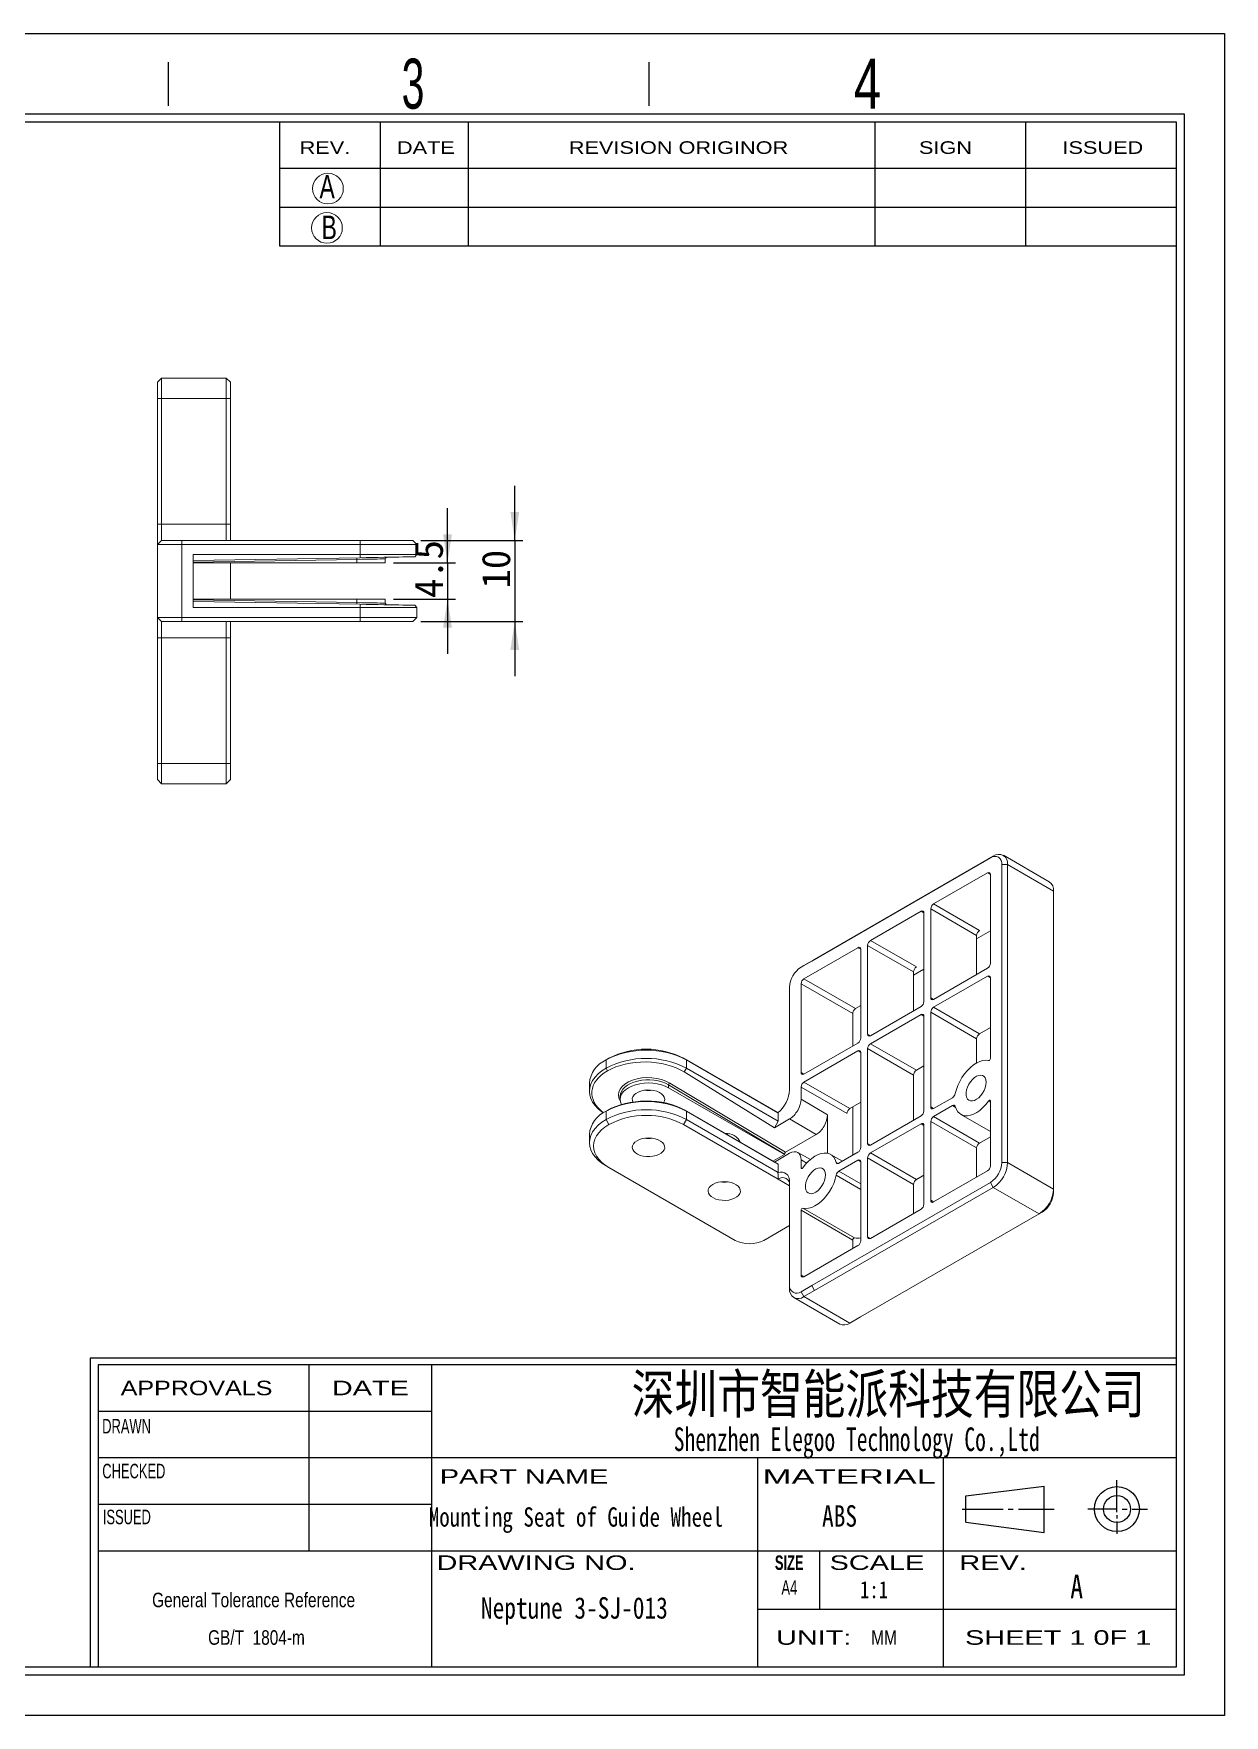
# Model space of a CAD drawing. Header units: millimetres. Extents: x 2 to 295, y 1 to 209.
# Drawn here: x 148.3 to 295.1, y 1.3 to 208.7 of the extents above; entities that cross this region are included whole.
import ezdxf

# ---------------------------------------------------------------- set-up
doc = ezdxf.new("R2010")
doc.units = ezdxf.units.MM
doc.layers.add('SLD-0', color=179, linetype='Continuous')
doc.styles.add('SLDTEXTSTYLE0', font='SIMSUN.TTC', dxfattribs={"width": 0.67})
doc.styles.add('SLDTEXTSTYLE1', font='SIMSUN.TTC', dxfattribs={"width": 0.8})
doc.styles.add('SLDTEXTSTYLE10', font='ARIAL.TTF', dxfattribs={"width": 0.7584})
doc.styles.add('SLDTEXTSTYLE11', font='ARIAL.TTF', dxfattribs={"width": 1.2324})
doc.styles.add('SLDTEXTSTYLE12', font='ARIAL.TTF', dxfattribs={"width": 1.7064})
doc.styles.add('SLDTEXTSTYLE13', font='SIMSUN.TTC', dxfattribs={"width": 0.8, "bigfont": 'bigfont'})
doc.styles.add('SLDTEXTSTYLE14', font='SIMKAI.TTF', dxfattribs={"width": 0.67})
doc.styles.add('SLDTEXTSTYLE15', font='SIMSUN.TTC')
doc.styles.add('SLDTEXTSTYLE2', font='SIMFANG.TTF', dxfattribs={"width": 0.8})
doc.styles.add('SLDTEXTSTYLE3', font='SIMSUN.TTC', dxfattribs={"width": 0.8})
doc.styles.add('SLDTEXTSTYLE5', font='ARIAL.TTF', dxfattribs={"width": 0.63516})
doc.styles.add('SLDTEXTSTYLE6', font='GOTHIC.TTF', dxfattribs={"width": 0.7304})
doc.styles.add('SLDTEXTSTYLE7', font='GOTHIC.TTF', dxfattribs={"width": 0.61171})
doc.styles.add('SLDTEXTSTYLE8', font='ARIALBD.TTF', dxfattribs={"width": 0.63516})
doc.styles.add('SLDTEXTSTYLE9', font='ARIAL.TTF', dxfattribs={"width": 1.422})
doc.dimstyles.new('SLDDIMSTYLE1', dxfattribs={"dimtxt": 3.5, "dimasz": 3.5, "dimexe": 0, "dimexo": 0.0625, "dimgap": 0.875, "dimtad": 2, "dimrnd": 1e-09, "dimzin": 12, "dimdsep": 46, "dimtxsty": 'SLDTEXTSTYLE0', "dimsah": 1, "dimcen": 0.09, "dimadec": 0, "dimazin": 3, "dimtfac": 1, "dimtmove": 0, "dimatfit": 0, "dimfxl": 0, "dimfrac": 2, "dimtolj": 1, "dimtzin": 12, "dimarcsym": 0})

# ---------------------------------------------------------------- blocks, each defined once
blk = doc.blocks.new('SW_NOTE_1')
at = {"layer": 'SLD-0', "color": 0, "char_height": 1.7927, "attachment_point": 2, "style": 'SLDTEXTSTYLE10'}
for s, insert in [('General Tolerance Reference ', (13.02, 2.31)), (' GB/T  1804-m', (13.11, -2.32))]:
    blk.add_mtext(s, dxfattribs=dict(at, insert=insert))
blk = doc.blocks.new('_D_3')
at = {"layer": 'SLD-0', "color": 5}
for p, q in [((199.36, 143.43), (199.36, 150.16)), ((192.69, 143.43), (200.36, 143.43)), ((199.36, 143.43), (199.36, 138.93)), ((192.69, 138.93), (200.36, 138.93)), ((199.36, 138.93), (199.36, 132.2))]:
    blk.add_line(p, q, dxfattribs=at)
for points in [[(199.36, 143.43), (199.9, 146.93), (198.82, 146.93)], [(199.36, 138.93), (198.82, 135.43), (199.9, 135.43)]]:
    blk.add_solid(points, dxfattribs=at)
at = {"layer": 'SLD-0', "color": 5, "insert": (195.29, 139.08), "char_height": 3.5, "attachment_point": 1, "rotation": 90, "style": 'SLDTEXTSTYLE15'}
blk.add_mtext('4.5', dxfattribs=at)
blk = doc.blocks.new('_D_4')
at = {"layer": 'SLD-0', "color": 5}
for p, q in [((207.65, 146.18), (207.65, 152.91)), ((196.09, 146.18), (208.65, 146.18)), ((207.65, 146.18), (207.65, 136.18)), ((196.09, 136.18), (208.65, 136.18)), ((207.65, 136.18), (207.65, 129.45))]:
    blk.add_line(p, q, dxfattribs=at)
for points in [[(207.65, 146.18), (208.19, 149.68), (207.11, 149.68)], [(207.65, 136.18), (207.11, 132.68), (208.19, 132.68)]]:
    blk.add_solid(points, dxfattribs=at)
at = {"layer": 'SLD-0', "color": 5, "insert": (203.58, 140.26), "char_height": 3.5, "attachment_point": 1, "rotation": 90, "style": 'SLDTEXTSTYLE15'}
blk.add_mtext('10', dxfattribs=at)

msp = doc.modelspace()

# ---------------------------------------------------------------- linework, layer by layer
at = {"color": 7, "linetype": 'Continuous', "lineweight": 15}
for p, q in [((164.094, 166.178), (163.594, 165.678)), ((164.094, 166.178), (164.094, 163.678)), ((164.094, 166.178), (172.094, 166.178)), ((172.094, 163.678), (172.094, 166.178)), ((172.094, 166.178), (172.594, 165.678)), ((163.594, 163.678), (163.594, 165.678)), ((172.594, 165.678), (172.594, 163.678)), ((164.094, 163.678), (163.594, 163.678)), ((163.594, 148.178), (163.594, 163.678)), ((164.094, 163.678), (164.094, 148.178)), ((164.094, 163.678), (172.094, 163.678)), ((172.094, 148.178), (172.094, 163.678)), ((172.094, 163.678), (172.594, 163.678)), ((172.594, 163.678), (172.594, 148.178)), ((164.094, 148.178), (163.594, 148.178)), ((163.594, 145.678), (163.594, 148.178)), ((164.094, 148.178), (164.094, 146.178)), ((164.094, 148.178), (172.094, 148.178)), ((172.094, 146.178), (172.094, 148.178)), ((172.094, 148.178), (172.594, 148.178)), ((172.594, 148.178), (172.594, 146.178)), ((164.094, 146.178), (163.594, 145.678)), ((166.594, 145.678), (163.594, 145.678)), ((163.594, 136.678), (163.594, 145.678)), ((164.094, 146.178), (166.594, 146.178)), ((166.594, 146.178), (166.594, 145.678)), ((166.594, 146.178), (188.594, 146.178)), ((166.594, 145.678), (166.594, 136.678)), ((188.594, 145.678), (166.594, 145.678)), ((188.594, 146.178), (188.594, 145.678)), ((188.594, 146.178), (195.094, 146.178)), ((188.594, 144.428), (188.594, 145.678)), ((195.594, 145.678), (188.594, 145.678)), ((195.094, 146.178), (195.594, 145.678)), ((195.594, 144.428), (195.594, 145.678)), ((167.994, 144.428), (188.594, 144.428)), ((167.994, 137.928), (167.994, 144.428)), ((188.594, 144.05), (167.994, 143.69)), ((188.194, 143.843), (167.994, 143.49)), ((188.194, 143.428), (167.994, 143.428)), ((172.594, 143.428), (172.594, 138.928)), ((188.194, 143.843), (188.194, 143.428)), ((188.194, 143.428), (191.694, 143.428)), ((188.594, 144.05), (188.594, 144.428)), ((188.594, 144.428), (195.594, 144.428)), ((191.694, 143.428), (191.694, 143.907)), ((195.334, 144.167), (195.594, 144.428)), ((188.194, 138.928), (167.994, 138.928)), ((167.994, 138.865), (188.194, 138.512)), ((167.994, 138.665), (188.594, 138.305)), ((188.594, 137.928), (167.994, 137.928)), ((188.194, 138.512), (188.194, 138.928)), ((188.194, 138.928), (191.694, 138.928)), ((188.594, 137.928), (188.594, 138.305)), ((188.594, 136.678), (188.594, 137.928)), ((195.594, 137.928), (188.594, 137.928)), ((191.694, 138.448), (191.694, 138.928)), ((195.594, 137.928), (195.334, 138.188)), ((195.594, 136.678), (195.594, 137.928)), ((163.594, 136.678), (166.594, 136.678)), ((163.594, 136.678), (164.094, 136.178)), ((163.594, 134.178), (163.594, 136.678)), ((166.594, 136.178), (164.094, 136.178)), ((164.094, 136.178), (164.094, 134.178)), ((166.594, 136.678), (166.594, 136.178)), ((166.594, 136.678), (188.594, 136.678)), ((188.594, 136.178), (166.594, 136.178)), ((172.094, 134.178), (172.094, 136.178)), ((172.594, 136.178), (172.594, 134.178)), ((188.594, 136.678), (188.594, 136.178)), ((188.594, 136.678), (195.594, 136.678)), ((195.094, 136.178), (188.594, 136.178)), ((195.594, 136.678), (195.094, 136.178)), ((164.094, 134.178), (163.594, 134.178)), ((163.594, 118.678), (163.594, 134.178)), ((164.094, 134.178), (172.094, 134.178)), ((164.094, 134.178), (164.094, 118.678)), ((172.094, 134.178), (172.594, 134.178)), ((172.094, 118.678), (172.094, 134.178)), ((172.594, 134.178), (172.594, 118.678)), ((164.094, 118.678), (163.594, 118.678)), ((163.594, 116.678), (163.594, 118.678)), ((164.094, 118.678), (164.094, 116.178)), ((164.094, 118.678), (172.094, 118.678)), ((172.094, 116.178), (172.094, 118.678)), ((172.094, 118.678), (172.594, 118.678)), ((172.594, 118.678), (172.594, 116.678)), ((164.094, 116.178), (163.594, 116.678)), ((164.094, 116.178), (172.094, 116.178)), ((172.094, 116.178), (172.594, 116.678)), ((266.274, 107.022), (244.248, 94.307)), ((244.602, 94.511), (266.628, 107.226)), ((266.628, 107.226), (266.274, 107.022)), ((267.689, 69.461), (267.689, 106.206)), ((268.396, 106.206), (267.689, 106.206)), ((273.535, 104.085), (267.878, 107.35)), ((268.396, 106.206), (268.396, 69.461)), ((274.053, 102.94), (268.396, 106.206)), ((259.274, 101.348), (265.921, 105.185)), ((266.274, 104.981), (266.274, 94.039)), ((274.053, 66.196), (274.053, 102.94)), ((251.496, 96.858), (257.718, 100.45)), ((258.072, 100.246), (258.072, 89.304)), ((258.92, 100.736), (258.92, 89.794)), ((264.577, 97.47), (258.92, 100.736)), ((259.274, 101.348), (264.931, 98.082)), ((266.274, 98.042), (264.577, 97.062)), ((264.577, 92.651), (264.577, 97.47)), ((243.293, 92.123), (249.94, 95.96)), ((250.294, 95.756), (250.294, 84.814)), ((251.142, 96.245), (251.142, 85.304)), ((256.799, 92.98), (251.142, 96.245)), ((251.496, 96.858), (257.153, 93.592)), ((244.248, 94.307), (242.94, 93.552)), ((243.293, 93.756), (242.94, 93.552)), ((243.293, 93.756), (244.602, 94.511)), ((244.602, 94.511), (244.248, 94.307)), ((259.274, 89.59), (265.921, 93.427)), ((242.94, 91.51), (242.94, 80.569)), ((249.304, 87.836), (242.94, 91.51)), ((243.293, 92.123), (249.657, 88.449)), ((258.072, 93.306), (256.799, 92.572)), ((256.799, 88.161), (256.799, 92.98)), ((259.274, 88.61), (265.921, 92.447)), ((266.274, 92.243), (266.274, 82.29)), ((241.526, 91.102), (241.526, 78.446)), ((249.304, 87.836), (249.304, 83.834)), ((250.294, 88.816), (249.657, 88.449)), ((251.496, 85.1), (257.718, 88.692)), ((251.496, 84.12), (257.718, 87.712)), ((258.072, 87.508), (258.072, 75.831)), ((258.92, 87.998), (258.92, 76.321)), ((264.577, 84.732), (258.92, 87.998)), ((259.274, 88.61), (264.931, 85.344)), ((266.274, 86.12), (264.931, 85.344)), ((243.293, 80.364), (249.94, 84.202)), ((243.293, 79.385), (249.94, 83.222)), ((250.294, 83.018), (250.294, 71.341)), ((251.142, 83.507), (251.142, 71.831)), ((256.799, 80.242), (251.142, 83.507)), ((251.496, 84.12), (257.153, 80.854)), ((264.577, 81.749), (264.577, 84.732)), ((219.252, 82.323), (218.898, 82.119)), ((218.898, 81.099), (218.898, 82.119)), ((219.082, 80.78), (218.898, 81.099)), ((228.444, 82.323), (228.798, 82.119)), ((228.444, 82.323), (240.082, 75.605)), ((228.531, 80.636), (228.798, 81.099)), ((228.798, 82.119), (228.798, 81.099)), ((240.111, 75.588), (228.798, 82.119)), ((228.798, 81.099), (240.111, 74.567)), ((258.072, 81.385), (257.153, 80.854)), ((216.848, 79.262), (216.848, 78.241)), ((226.606, 79.029), (226.606, 78.69)), ((240.889, 70.495), (226.606, 79.029)), ((226.75, 79.272), (241.031, 70.74)), ((239.647, 73.762), (228.531, 80.636)), ((243.293, 79.385), (248.95, 76.119)), ((256.799, 74.688), (256.799, 80.242)), ((220.631, 77.638), (220.631, 77.261)), ((226.606, 78.69), (240.889, 70.444)), ((242.94, 78.772), (242.94, 77.297)), ((248.597, 75.507), (242.94, 78.772)), ((242.94, 77.297), (246.193, 75.354)), ((250.294, 76.895), (248.95, 76.119)), ((259.274, 76.117), (261.604, 77.462)), ((266.274, 77.046), (266.274, 69.053)), ((218.898, 75.791), (219.082, 75.897)), ((218.898, 74.77), (218.898, 75.791)), ((218.898, 74.77), (219.252, 74.158)), ((228.798, 74.77), (228.444, 74.158)), ((228.798, 75.791), (228.531, 75.945)), ((228.531, 75.945), (239.647, 69.528)), ((228.798, 75.791), (228.798, 74.77)), ((240.111, 69.26), (228.798, 75.791)), ((228.798, 74.77), (240.111, 68.239)), ((241.526, 74.847), (239.647, 73.762)), ((240.111, 75.588), (240.082, 75.605)), ((240.111, 74.567), (240.111, 75.588)), ((244.778, 72.904), (241.526, 74.847)), ((246.193, 75.354), (246.193, 70.612)), ((249.304, 76.323), (249.304, 70.361)), ((251.496, 71.627), (257.718, 75.219)), ((259.274, 75.137), (261.604, 76.482)), ((259.274, 75.137), (264.931, 71.871)), ((262.632, 75.4), (266.274, 73.297)), ((216.848, 72.934), (216.848, 71.913)), ((240.111, 67.423), (228.444, 74.158)), ((240.111, 74.567), (239.647, 73.762)), ((244.778, 72.904), (241.031, 70.74)), ((251.496, 70.647), (257.718, 74.239)), ((258.072, 74.035), (258.072, 64.318)), ((258.92, 74.525), (258.92, 64.808)), ((264.577, 71.259), (258.92, 74.525)), ((266.274, 72.647), (264.931, 71.871)), ((223.912, 72.489), (224.007, 72.434)), ((241.526, 70.613), (239.647, 69.528)), ((244.091, 69.84), (242.517, 70.717)), ((247.61, 69.384), (249.94, 70.729)), ((251.496, 70.647), (257.153, 67.381)), ((264.577, 67.665), (264.577, 71.259)), ((218.898, 69.055), (219.252, 68.851)), ((219.252, 68.851), (234.808, 59.871)), ((240.889, 70.444), (239.474, 69.628)), ((239.647, 69.528), (240.111, 69.26)), ((240.111, 68.239), (240.111, 69.26)), ((240.889, 70.495), (240.889, 70.444)), ((242.94, 68.82), (242.94, 69.796)), ((248.034, 69.628), (246.582, 70.466)), ((247.61, 68.404), (249.94, 69.749)), ((250.294, 69.545), (250.294, 59.828)), ((251.142, 70.034), (251.142, 60.318)), ((256.799, 66.769), (251.142, 70.034)), ((265.921, 68.441), (259.274, 64.604)), ((268.396, 69.461), (267.689, 69.461)), ((274.053, 66.196), (268.396, 69.461)), ((233.246, 67.101), (233.341, 67.046)), ((240.082, 68.187), (240.111, 68.239)), ((241.526, 67.014), (241.526, 54.358)), ((244.248, 54.296), (266.274, 67.012)), ((266.628, 66.399), (244.602, 53.684)), ((256.799, 63.175), (256.799, 66.769)), ((258.072, 67.912), (257.153, 67.381)), ((266.628, 66.399), (266.274, 67.012)), ((272.285, 63.134), (266.628, 66.399)), ((274.053, 65.787), (274.053, 66.196)), ((242.94, 55.582), (242.94, 63.575)), ((249.304, 59.901), (242.94, 63.575)), ((243.164, 63.837), (249.528, 60.163)), ((250.258, 50.418), (272.285, 63.134)), ((257.718, 63.706), (251.496, 60.113)), ((272.638, 63.338), (272.285, 63.134)), ((238.344, 59.871), (241.526, 61.708)), ((249.94, 59.215), (243.293, 55.378)), ((249.304, 59.901), (249.304, 58.848)), ((241.526, 53.95), (241.526, 54.358)), ((242.94, 53.541), (244.248, 54.296)), ((244.602, 53.684), (244.248, 54.296)), ((242.043, 52.805), (247.7, 49.539)), ((243.293, 52.929), (242.94, 53.541)), ((244.602, 53.684), (243.293, 52.929)), ((248.95, 49.663), (243.293, 52.929)), ((248.95, 49.663), (250.258, 50.418))]:
    msp.add_line(p, q, dxfattribs=at)
at = {"color": 8, "linetype": 'Continuous', "lineweight": 15}
for p, q in [((266.274, 104.981), (265.921, 105.185)), ((258.072, 100.246), (257.718, 100.45)), ((250.294, 95.756), (249.94, 95.96)), ((266.274, 92.243), (265.921, 92.447)), ((258.92, 89.794), (259.274, 89.59)), ((258.072, 87.508), (257.718, 87.712)), ((251.142, 85.304), (251.496, 85.1)), ((250.294, 83.018), (249.94, 83.222)), ((242.94, 80.569), (243.293, 80.364)), ((266.274, 76.92), (266.051, 77.05)), ((258.92, 76.321), (259.274, 76.117)), ((261.978, 76.266), (261.604, 76.482)), ((258.072, 74.035), (257.718, 74.239)), ((251.142, 71.831), (251.496, 71.627)), ((243.641, 69.405), (242.94, 69.796)), ((242.94, 68.82), (243.081, 68.738)), ((247.269, 69.489), (247.519, 69.345)), ((250.294, 69.545), (249.94, 69.749)), ((241.526, 66.606), (240.111, 67.423)), ((250.294, 66.158), (247.269, 67.904)), ((247.61, 68.404), (250.294, 66.855)), ((258.92, 64.808), (259.274, 64.604)), ((251.142, 60.318), (251.496, 60.113)), ((242.94, 55.582), (243.293, 55.378))]:
    msp.add_line(p, q, dxfattribs=at)
at = {"color": 7, "linetype": 'Continuous', "lineweight": 15, "flags": 128}
for points in [[(188.194, 143.843), (188.193, 143.882), (188.192, 143.919), (188.192, 143.954), (188.191, 143.984), (188.191, 144.009), (188.19, 144.028), (188.19, 144.039), (188.19, 144.043)], [(195.334, 144.167), (195.291, 144.167), (195.164, 144.165), (194.954, 144.161), (194.663, 144.156), (194.296, 144.149), (193.857, 144.142), (193.352, 144.133), (192.788, 144.123), (192.17, 144.112), (191.509, 144.101), (190.811, 144.089), (190.087, 144.076), (189.344, 144.063), (188.594, 144.05)], [(188.19, 138.313), (188.19, 138.316), (188.19, 138.328), (188.191, 138.346), (188.191, 138.371), (188.192, 138.401), (188.192, 138.436), (188.193, 138.473), (188.194, 138.512)], [(188.594, 138.305), (189.344, 138.292), (190.087, 138.279), (190.811, 138.267), (191.509, 138.255), (192.17, 138.243), (192.788, 138.232), (193.352, 138.222), (193.857, 138.214), (194.296, 138.206), (194.663, 138.2), (194.954, 138.194), (195.164, 138.191), (195.291, 138.189), (195.334, 138.188)], [(218.569, 75.587), (218.375, 75.722), (217.921, 76.091), (217.541, 76.488), (217.241, 76.906), (217.023, 77.342), (216.892, 77.789), (216.848, 78.241), (216.892, 78.694), (217.023, 79.14), (217.241, 79.576), (217.541, 79.994), (217.921, 80.391), (218.375, 80.761), (218.898, 81.099)], [(266.051, 82.028), (265.715, 82.071), (265.352, 82.038), (264.971, 81.93), (264.58, 81.751), (264.187, 81.503), (263.801, 81.192), (263.43, 80.825), (263.084, 80.41), (262.768, 79.956), (262.491, 79.474), (262.258, 78.973), (262.075, 78.465), (261.945, 77.962)], [(220.811, 76.621), (220.802, 76.637), (220.674, 76.945), (220.631, 77.261), (220.674, 77.577), (220.802, 77.886), (221.012, 78.179), (221.299, 78.449), (221.656, 78.69), (222.074, 78.896), (222.542, 79.062), (223.049, 79.183), (223.583, 79.257), (224.131, 79.282), (224.678, 79.257), (225.212, 79.183), (225.72, 79.062), (226.188, 78.896), (226.606, 78.69)], [(265.744, 79.362), (265.715, 79.653), (265.63, 79.896), (265.492, 80.081), (265.308, 80.199), (265.086, 80.245), (264.838, 80.216), (264.574, 80.113), (264.306, 79.942), (264.049, 79.711), (263.812, 79.43), (263.608, 79.112), (263.446, 78.772), (263.334, 78.427), (263.276, 78.092), (263.276, 77.783), (263.334, 77.514), (263.446, 77.299), (263.608, 77.146), (263.812, 77.064), (264.049, 77.056), (264.306, 77.122), (264.574, 77.26), (264.838, 77.462), (265.086, 77.72), (265.308, 78.021), (265.492, 78.352), (265.63, 78.696), (265.715, 79.038), (265.744, 79.362)], [(222.217, 76.925), (222.147, 77.115), (222.137, 77.349), (222.208, 77.579), (222.358, 77.796), (222.581, 77.991), (222.867, 78.156), (223.205, 78.285), (223.581, 78.371), (223.979, 78.413), (224.383, 78.407), (224.778, 78.354), (225.145, 78.256), (225.472, 78.118), (225.743, 77.945), (225.948, 77.743), (226.079, 77.522), (226.13, 77.291), (226.099, 77.058), (225.998, 76.847)], [(261.945, 76.377), (262.075, 76.023), (262.258, 75.726), (262.491, 75.494), (262.768, 75.332), (263.084, 75.242), (263.43, 75.228), (263.801, 75.289), (264.187, 75.423), (264.58, 75.629), (264.971, 75.901), (265.352, 76.234), (265.715, 76.619), (266.051, 77.05)], [(266.051, 77.05), (266.085, 77.09), (266.123, 77.121), (266.161, 77.141), (266.198, 77.147), (266.229, 77.14), (266.254, 77.119), (266.269, 77.087), (266.274, 77.046)], [(218.898, 69.055), (218.375, 69.393), (217.921, 69.763), (217.541, 70.16), (217.241, 70.578), (217.023, 71.014), (216.892, 71.46), (216.848, 71.913), (216.892, 72.365), (217.023, 72.812), (217.241, 73.248), (217.541, 73.666), (217.921, 74.063), (218.375, 74.432), (218.898, 74.77)], [(261.604, 76.482), (261.661, 76.51), (261.717, 76.526), (261.77, 76.53), (261.819, 76.522), (261.862, 76.502), (261.898, 76.47), (261.926, 76.428), (261.945, 76.377)], [(219.252, 74.158), (218.766, 73.844), (218.344, 73.501), (217.992, 73.133), (217.713, 72.744), (217.511, 72.34), (217.389, 71.925), (217.348, 71.505), (217.389, 71.085), (217.511, 70.67), (217.713, 70.265), (217.992, 69.877), (218.344, 69.508), (218.766, 69.165), (219.252, 68.851)], [(233.931, 72.996), (233.817, 72.982), (233.683, 72.971)], [(222.717, 72.158), (222.461, 71.977), (222.273, 71.77), (222.162, 71.545), (222.131, 71.312), (222.183, 71.08), (222.313, 70.859), (222.519, 70.658), (222.79, 70.485), (223.116, 70.346), (223.484, 70.249), (223.878, 70.196), (224.283, 70.19), (224.681, 70.231), (225.057, 70.318), (225.395, 70.447), (225.681, 70.612), (225.904, 70.807), (226.054, 71.024), (226.125, 71.254), (226.115, 71.487), (226.023, 71.715), (225.854, 71.927), (225.615, 72.115), (225.315, 72.272), (224.966, 72.39), (224.583, 72.466), (224.181, 72.496), (223.778, 72.478), (223.389, 72.414), (223.03, 72.305), (222.717, 72.158)], [(247.269, 69.489), (247.139, 69.843), (246.956, 70.139), (246.723, 70.371), (246.446, 70.534), (246.131, 70.623), (245.784, 70.638), (245.414, 70.577), (245.028, 70.442), (244.635, 70.237), (244.243, 69.965), (243.862, 69.632), (243.5, 69.246), (243.164, 68.816)], [(243.164, 68.816), (243.129, 68.776), (243.092, 68.744), (243.053, 68.725), (243.017, 68.719), (242.985, 68.726), (242.961, 68.746), (242.945, 68.778), (242.94, 68.82)], [(245.945, 67.932), (245.916, 68.223), (245.831, 68.466), (245.693, 68.651), (245.509, 68.77), (245.287, 68.815), (245.039, 68.786), (244.775, 68.683), (244.507, 68.513), (244.25, 68.281), (244.013, 68), (243.809, 67.682), (243.647, 67.343), (243.535, 66.997), (243.477, 66.662), (243.477, 66.353), (243.535, 66.085), (243.647, 65.869), (243.809, 65.717), (244.013, 65.634), (244.25, 65.626), (244.507, 65.692), (244.775, 65.83), (245.039, 66.032), (245.287, 66.29), (245.509, 66.591), (245.693, 66.922), (245.831, 67.266), (245.916, 67.608), (245.945, 67.932)], [(247.61, 69.384), (247.553, 69.356), (247.497, 69.34), (247.444, 69.336), (247.395, 69.344), (247.352, 69.364), (247.316, 69.395), (247.288, 69.438), (247.269, 69.489)], [(232.05, 66.769), (231.795, 66.588), (231.607, 66.381), (231.496, 66.157), (231.465, 65.924), (231.516, 65.692), (231.647, 65.471), (231.853, 65.27), (232.124, 65.096), (232.45, 64.958), (232.818, 64.861), (233.212, 64.808), (233.616, 64.802), (234.015, 64.843), (234.391, 64.93), (234.728, 65.058), (235.015, 65.223), (235.237, 65.418), (235.387, 65.635), (235.459, 65.865), (235.449, 66.099), (235.357, 66.326), (235.188, 66.539), (234.949, 66.727), (234.648, 66.884), (234.3, 67.002), (233.917, 67.078), (233.515, 67.107), (233.112, 67.09), (232.723, 67.025), (232.364, 66.917), (232.05, 66.769)], [(240.082, 68.187), (240.376, 68.263), (240.653, 68.271), (240.902, 68.21), (241.117, 68.083), (241.292, 67.894), (241.42, 67.647), (241.499, 67.351), (241.526, 67.014)], [(243.164, 63.837), (243.5, 63.795), (243.862, 63.828), (244.243, 63.935), (244.635, 64.115), (245.028, 64.363), (245.414, 64.674), (245.784, 65.041), (246.131, 65.456), (246.446, 65.909), (246.723, 66.392), (246.956, 66.892), (247.139, 67.4), (247.269, 67.904)]]:
    msp.add_lwpolyline(points, dxfattribs=at)
at = {"color": 8, "linetype": 'Continuous', "lineweight": 15, "flags": 128}
for points in [[(191.694, 143.907), (191.694, 143.907), (191.651, 143.907), (191.522, 143.904), (191.312, 143.9), (191.025, 143.895), (190.669, 143.888), (190.251, 143.881), (189.783, 143.872), (189.275, 143.863), (188.741, 143.853), (188.194, 143.843)], [(188.194, 138.512), (188.741, 138.502), (189.275, 138.493), (189.783, 138.483), (190.251, 138.475), (190.669, 138.467), (191.025, 138.46), (191.312, 138.455), (191.522, 138.451), (191.651, 138.449), (191.694, 138.448)]]:
    msp.add_lwpolyline(points, dxfattribs=at)
at = {"color": 7, "linetype": 'Continuous', "lineweight": 15}
for centre, radius, start, end in [((191.894, 143.907), 0.2, 91, 181.23028), ((191.894, 138.448), 0.2, 179.92178, 269), ((266.826, 106.345), 0.873, 350.78596, 129.20329), ((267.318, 106.38), 1.092, 350.78596, 129.20329), ((266.059, 105.016), 0.218, 350.78596, 129.20329), ((272.863, 103.091), 1.199, 352.74417, 55.94365), ((257.856, 100.281), 0.218, 350.78596, 129.20329), ((259.688, 100.701), 0.768, 122.60548, 177.39452), ((265.345, 97.435), 0.768, 122.60548, 177.39452), ((250.078, 95.791), 0.218, 350.78596, 129.20329), ((251.91, 96.21), 0.768, 122.60548, 177.39452), ((244.596, 90.962), 3.074, 122.60548, 177.39452), ((257.567, 92.945), 0.768, 122.60548, 177.39452), ((265.507, 94.074), 0.768, 302.60548, 357.39452), ((243.707, 91.475), 0.768, 122.60548, 177.39452), ((266.059, 92.278), 0.218, 350.78596, 129.20329), ((257.304, 89.339), 0.768, 302.60548, 357.39452), ((259.136, 89.759), 0.218, 170.78596, 309.20329), ((250.071, 87.801), 0.768, 122.60548, 177.39452), ((257.856, 87.543), 0.218, 350.78596, 129.20329), ((259.688, 87.963), 0.768, 122.60548, 177.39452), ((251.358, 85.269), 0.218, 170.78596, 309.20329), ((265.345, 84.697), 0.768, 122.60548, 177.39452), ((223.848, 72.628), 10.704, 62.45764, 117.54236), ((223.848, 73.51), 9.94, 62.45764, 117.54236), ((249.526, 84.849), 0.768, 302.60548, 357.39452), ((250.078, 83.052), 0.218, 350.78596, 129.20329), ((251.91, 83.472), 0.768, 122.60548, 177.39452), ((220.275, 78.967), 3.44, 113.59917, 175.08069), ((223.848, 71.607), 10.704, 62.45764, 117.54236), ((266.022, 82.279), 0.252, 276.41391, 2.57479), ((226.917, 79.009), 0.312, 122.47915, 176.36115), ((243.155, 80.534), 0.218, 170.78596, 309.20329), ((243.707, 78.737), 0.768, 122.60548, 177.39452), ((257.567, 80.207), 0.768, 122.60548, 177.39452), ((223.848, 66.3), 10.704, 62.45764, 117.54236), ((224.131, 81.769), 3.417, 262.15434, 277.84566), ((237.619, 78.645), 3.912, 309.01684, 357.08605), ((261.178, 78.12), 0.784, 302.93391, 348.37206), ((220.275, 72.639), 3.44, 113.59917, 175.08069), ((223.848, 65.279), 10.704, 62.45764, 117.54236), ((223.848, 65.345), 9.94, 62.45764, 117.54236), ((249.364, 75.472), 0.768, 122.60548, 177.39452), ((257.304, 75.866), 0.768, 302.60548, 357.39452), ((259.136, 76.286), 0.218, 170.78596, 309.20329), ((259.688, 74.49), 0.768, 122.60548, 177.39452), ((233.795, 71.222), 1.815, 23.46528, 96.54038), ((257.856, 74.07), 0.218, 350.78596, 129.20329), ((224.131, 75.849), 3.417, 262.15434, 277.84566), ((249.526, 71.376), 0.768, 302.60548, 357.39452), ((251.358, 71.796), 0.218, 170.78596, 309.20329), ((251.91, 69.999), 0.768, 122.60548, 177.39452), ((265.345, 71.224), 0.768, 122.60548, 177.39452), ((250.078, 69.58), 0.218, 350.78596, 129.20329), ((265.507, 69.088), 0.768, 302.60548, 357.39452), ((264.618, 69.601), 3.074, 302.60548, 357.39452), ((264.558, 69.636), 3.842, 302.60548, 357.39452), ((233.465, 70.46), 3.417, 262.15434, 277.84566), ((240.663, 66.746), 0.873, 350.78596, 129.20329), ((248.036, 67.746), 0.784, 122.93391, 168.37206), ((257.567, 66.734), 0.768, 122.60548, 177.39452), ((257.304, 64.353), 0.768, 302.60548, 357.39452), ((259.136, 64.773), 0.218, 170.78596, 309.20329), ((270.214, 66.37), 3.842, 302.60548, 357.39452), ((270.982, 65.927), 3.074, 302.60548, 357.39452), ((243.192, 63.587), 0.252, 96.41391, 182.57479), ((249.556, 59.913), 0.252, 96.41391, 182.57479), ((249.901, 61.835), 1.713, 257.40251, 283.25157), ((251.358, 60.283), 0.218, 170.78596, 309.20329), ((236.576, 63.283), 3.843, 242.60967, 297.39033), ((249.526, 59.863), 0.768, 302.60548, 357.39452), ((242.603, 53.775), 1.092, 170.78596, 309.20329), ((242.388, 54.218), 0.873, 170.78596, 309.20329), ((243.155, 55.547), 0.218, 170.78596, 309.20329), ((248.218, 50.685), 1.257, 245.69288, 305.61758)]:
    msp.add_arc(centre, radius, start, end, dxfattribs=at)
for centre, major_axis, ratio, start_param, end_param in [((223.766, 77.981), (6.623, -0.103), 0.5872733, 0.7771338, 2.365386), ((223.766, 77.981), (6.623, -0.103), 0.5872733, 2.365386, 3.8254134), ((223.766, 73.288), (6.623, 0.098), 0.567126, 0.7596647, 2.347917), ((241.526, 76.48), (1, 1.732), 0.5773815, 3.9267572, 5.4975536), ((244.778, 74.537), (1, 1.732), 0.5773815, 3.9267572, 5.4975536), ((241.031, 70.577), (0.1, 0.173), 0.5773815, 0.7851646, 2.3559609), ((241.526, 68.979), (1, 1.732), 0.5773815, 5.4975536, 7.0683499)]:
    msp.add_ellipse(centre, major_axis=major_axis, ratio=ratio, start_param=start_param, end_param=end_param, dxfattribs=at)
at = {"color": 8, "linetype": 'Continuous', "lineweight": 15}
for centre, major_axis, ratio, start_param, end_param in [((224.133, 77.762), (3.7, -0.057), 0.5872749, 0.7944333, 3.49177), ((224.131, 77.6), (3.5, -0.057), 0.5878399, 0.7949686, 3.1511631)]:
    msp.add_ellipse(centre, major_axis=major_axis, ratio=ratio, start_param=start_param, end_param=end_param, dxfattribs=at)
at = {"color": 7, "linetype": 'Continuous', "lineweight": 15}
msp.add_open_spline([(240.111, 67.423), (240.111, 67.68), (240.099, 67.934), (240.082, 68.187)], degree=3, dxfattribs=at)
at = {"layer": 'SLD-0'}
for p, q in [((1.591, 208.674), (295.107, 208.674)), ((295.107, 208.674), (295.107, 1.294)), ((12.675, 197.811), (289.181, 197.811)), ((252.017, 197.811), (252.017, 182.514)), ((270.599, 197.811), (270.599, 182.514)), ((289.181, 197.811), (289.181, 7.219)), ((289.181, 7.219), (12.675, 7.219)), ((295.107, 1.294), (1.591, 1.294))]:
    msp.add_line(p, q, dxfattribs=at)
at = {"layer": 'SLD-0', "color": 6, "linetype": 'Continuous'}
for p, q in [((164.952, 199.786), (164.952, 205.169)), ((224.204, 199.786), (224.204, 205.169)), ((11.687, 198.799), (290.169, 198.799)), ((290.169, 198.799), (290.169, 6.231)), ((290.169, 6.231), (11.687, 6.231))]:
    msp.add_line(p, q, dxfattribs=at)
at = {"layer": 'SLD-0', "color": 179, "linetype": 'Continuous'}
for p, q in [((178.659, 197.811), (178.659, 182.514)), ((191.05, 197.811), (191.05, 182.514)), ((201.886, 197.811), (201.886, 182.514)), ((178.659, 192.074), (289.181, 192.074)), ((178.659, 187.294), (289.181, 187.294)), ((178.659, 182.514), (289.181, 182.514)), ((289.181, 45.329), (155.33, 45.329)), ((155.33, 45.329), (155.33, 7.219)), ((289.181, 44.506), (156.286, 44.506)), ((156.286, 44.506), (156.286, 7.219)), ((182.281, 44.506), (182.281, 21.56)), ((197.398, 44.506), (197.398, 7.219)), ((197.398, 38.77), (156.286, 38.77)), ((289.181, 33.033), (156.286, 33.033)), ((237.553, 33.033), (237.553, 7.219)), ((260.499, 7.219), (260.499, 33.033)), ((263.255, 28.354), (272.888, 29.538)), ((272.888, 23.846), (272.888, 29.538)), ((281.869, 26.35), (281.869, 30.316)), ((197.398, 27.297), (156.286, 27.297)), ((263.255, 25.106), (263.255, 28.354)), ((262.786, 26.733), (267.83, 26.733)), ((263.255, 25.106), (272.888, 23.846)), ((268.461, 26.733), (269.091, 26.733)), ((269.722, 26.733), (274.136, 26.733)), ((281.869, 26.733), (278.268, 26.733)), ((281.869, 25.966), (281.869, 25.583)), ((281.869, 25.2), (281.869, 23.667)), ((282.5, 26.733), (283.13, 26.733)), ((283.761, 26.733), (285.653, 26.733)), ((289.181, 21.56), (156.286, 21.56)), ((245.202, 21.56), (245.202, 14.39)), ((237.553, 14.39), (289.181, 14.39))]:
    msp.add_line(p, q, dxfattribs=at)
at = {"layer": 'SLD-0', "lineweight": 0}
for centre in [(184.622, 189.564), (184.499, 184.715)]:
    msp.add_circle(centre, 1.894, dxfattribs=at)
at = {"layer": 'SLD-0', "color": 179, "linetype": 'Continuous'}
for radius in [2.771, 1.669]:
    msp.add_circle((281.869, 26.733), radius, dxfattribs=at)

# ---------------------------------------------------------------- block references
at = {"layer": 'SLD-0', "color": 179}
msp.add_blockref('SW_NOTE_1', (162.438, 14.111), dxfattribs=at)

# ---------------------------------------------------------------- texts
at = {"layer": 'SLD-0'}
for s, insert, char_height, attachment_point, style in [('3', (193.707, 205.593), 6.172, 1, 'SLDTEXTSTYLE7'), ('4', (249.441, 205.587), 6.172, 1, 'SLDTEXTSTYLE6'), ('A', (183.578, 191.252), 2.903, 1, 'SLDTEXTSTYLE6'), ('B', (183.832, 186.237), 2.903, 1, 'SLDTEXTSTYLE6'), ('\\M+1905B圳\\M+18E73\\M+19271\\M+1945C\\M+19468\\M+189C8\\M+18B5A\\M+1974C\\M+18CC0\\M+18CF6\\M+18E69', (253.676, 43.337), 4.82808, 2, 'SLDTEXTSTYLE13'), ('Mounting Seat of Guide Wheel', (215.187, 26.947), 2.38125, 2, 'SLDTEXTSTYLE3'), ('ABS', (247.678, 27.205), 2.6458, 2, 'SLDTEXTSTYLE3'), ('A', (276.114, 18.63), 2.91, 1, 'SLDTEXTSTYLE1'), ('Neptune 3-SJ-013', (214.996, 15.866), 2.64583, 2, 'SLDTEXTSTYLE3')]:
    msp.add_mtext(s, dxfattribs=dict(at, insert=insert, char_height=char_height, attachment_point=attachment_point, style=style))
at = {"layer": 'SLD-0', "color": 179}
for s, insert, char_height, attachment_point, style in [('REV.', (181.129, 195.4), 1.5536, 1, 'SLDTEXTSTYLE11'), ('DATE', (193.126, 195.4), 1.5536, 1, 'SLDTEXTSTYLE11'), ('REVISION ORIGINOR', (214.308, 195.4), 1.55363, 1, 'SLDTEXTSTYLE11'), ('SIGN', (257.466, 195.4), 1.5536, 1, 'SLDTEXTSTYLE11'), ('ISSUED', (275.148, 195.4), 1.5536, 1, 'SLDTEXTSTYLE11'), ('APPROVALS', (168.427, 42.563), 1.7927, 2, 'SLDTEXTSTYLE11'), ('DATE', (189.85, 42.563), 1.7927, 2, 'SLDTEXTSTYLE9'), ('DRAWN', (159.804, 37.853), 1.7927, 2, 'SLDTEXTSTYLE5'), ('Shenzhen Elegoo Technology Co.,Ltd', (249.798, 36.8), 2.91042, 2, 'SLDTEXTSTYLE14'), ('CHECKED', (160.696, 32.315), 1.7927, 2, 'SLDTEXTSTYLE5'), ('PART NAME', (208.794, 31.645), 1.7927, 2, 'SLDTEXTSTYLE9'), ('MATERIAL', (248.88, 31.645), 1.7927, 2, 'SLDTEXTSTYLE12'), ('ISSUED', (159.837, 26.654), 1.7927, 2, 'SLDTEXTSTYLE5'), ('DRAWING NO.', (210.268, 21.022), 1.79265, 2, 'SLDTEXTSTYLE9'), ('SIZE', (241.479, 21.022), 1.7927, 2, 'SLDTEXTSTYLE8'), ('SCALE', (252.289, 21.022), 1.7927, 2, 'SLDTEXTSTYLE9'), ('REV.', (266.61, 21.022), 1.7927, 2, 'SLDTEXTSTYLE9'), ('A4', (241.49, 17.953), 1.7927, 2, 'SLDTEXTSTYLE5'), ('1:1', (251.93, 17.855), 2.1167, 2, 'SLDTEXTSTYLE2'), ('UNIT:', (244.499, 11.791), 1.7927, 2, 'SLDTEXTSTYLE9'), ('MM', (253.161, 11.791), 1.7927, 2, 'SLDTEXTSTYLE10'), ('SHEET 1 0F 1', (274.62, 11.791), 1.79265, 2, 'SLDTEXTSTYLE9')]:
    msp.add_mtext(s, dxfattribs=dict(at, insert=insert, char_height=char_height, attachment_point=attachment_point, style=style))

# ---------------------------------------------------------------- dimensions: what is measured, and where the dimension line sits
at = {"layer": 'SLD-0', "color": 5}
for base, p1, p2, picture, middle in [((207.648, 136.178), (195.094, 146.178), (195.094, 136.178), '_D_4', (207.648, 141.624)), ((199.361, 138.928), (191.694, 143.428), (191.694, 138.928), '_D_3', (199.361, 141.126))]:
    dim = msp.add_linear_dim(base=base, p1=p1, p2=p2, angle=90, dimstyle='SLDDIMSTYLE1', dxfattribs=at)
    dim.commit()
    dim.dimension.update_dxf_attribs({"geometry": picture, "text_midpoint": middle, "dimtype": 160})

doc.saveas('drawing.dxf')
